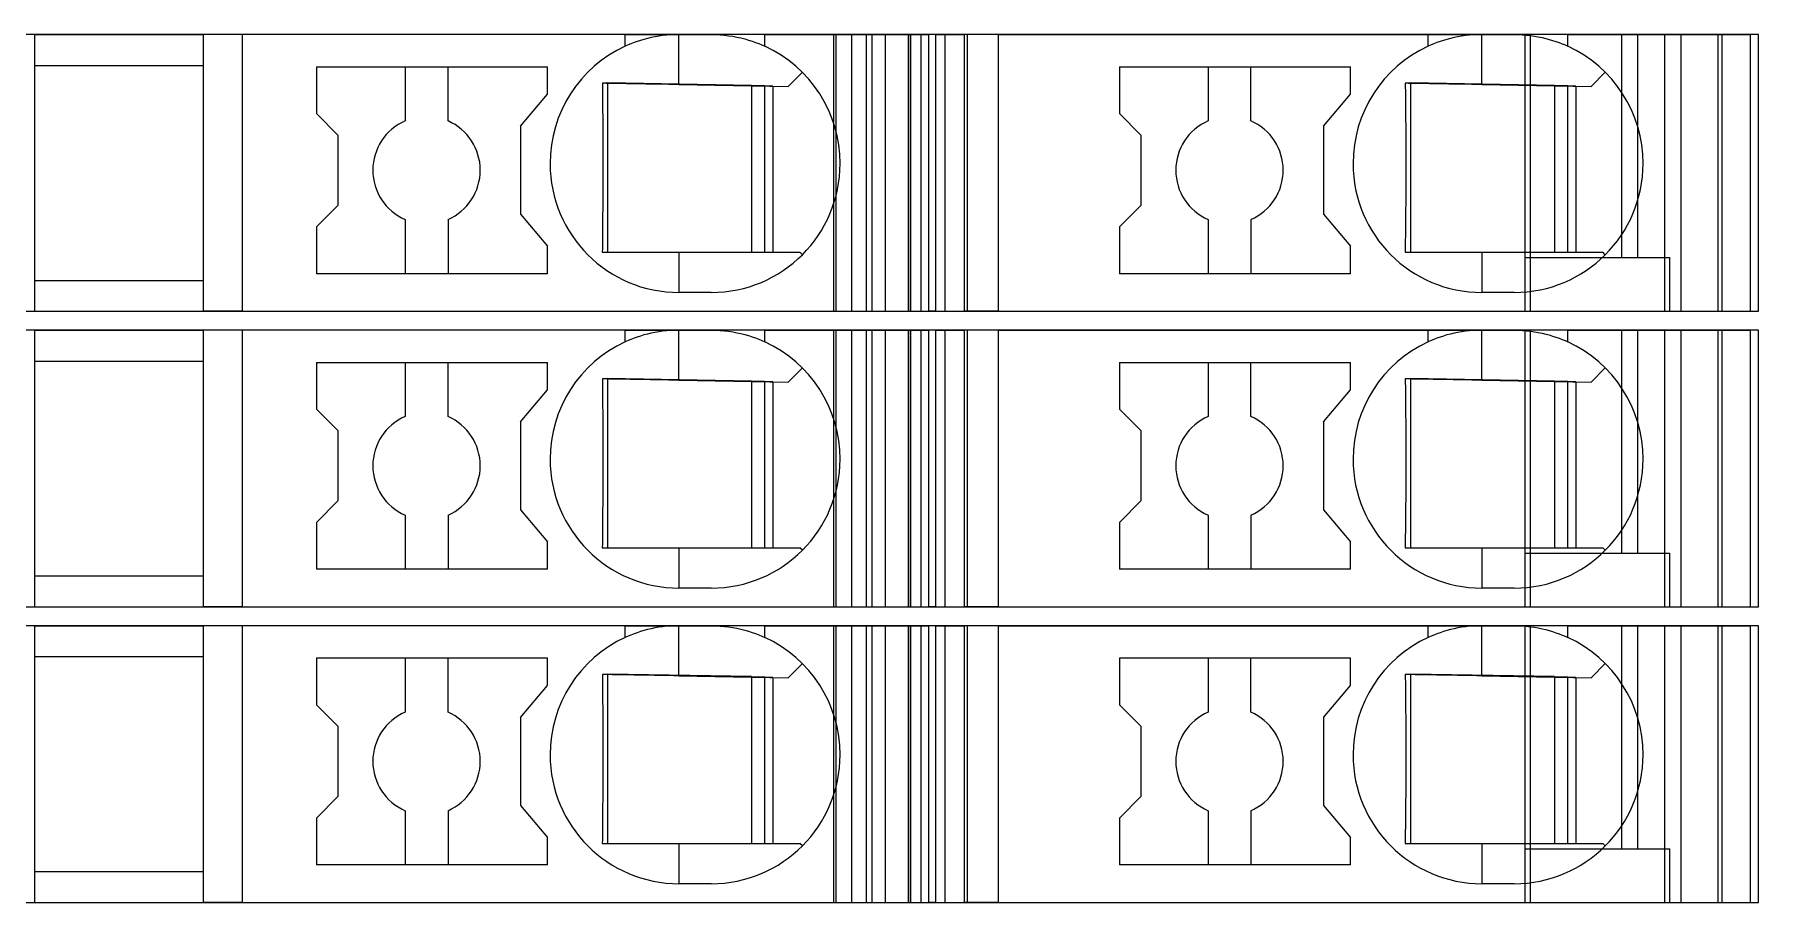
# Model space of a CAD drawing. Header units: millimetres. Extents: x 0 to 2100, y 0 to 1485.
# Drawn here: x 1258.05 to 1290.15, y 596.35 to 612.5 of the extents above; entities that cross this region are included whole.
import ezdxf
from ezdxf.enums import TextEntityAlignment as Align

# ---------------------------------------------------------------- set-up
doc = ezdxf.new("R2010")
doc.units = ezdxf.units.MM
for name, color, linetype, lineweight in [('EPLAN309', 5, 'Continuous', 5), ('EPLAN493', 5, 'Continuous', 5), ('MAIN-1', 7, 'Continuous', 5), ('MAIN-2', 7, 'Continuous', 5)]:
    doc.layers.add(name, color=color, linetype=linetype, lineweight=lineweight)
doc.styles.add('Tahoma', font='')
doc.styles.get('Tahoma').set_extended_font_data('Tahoma')

# ---------------------------------------------------------------- blocks, each defined once
blk = doc.blocks.new('EPLSYM_LibrarySPECIAL_Symbol12_Variant0_Placement8_34')
at = {"layer": 'EPLAN309', "lineweight": 13, "ltscale": 20}
blk.add_lwpolyline([(0, -5.15), (68.15, -5.15), (68.15, 0), (0, 0)], close=True, dxfattribs=at)
at = {"layer": 'EPLAN493', "color": 5, "style": 'Tahoma'}
blk.add_attdef('17_20450', text='', height=2.93475, dxfattribs=at).set_placement((0, -27.293475), align=Align.MIDDLE_RIGHT)
blk = doc.blocks.new('EPLSYM_LibrarySPECIAL_Symbol12_Variant0_Placement8_35')
at = {"layer": 'EPLAN309', "lineweight": 13, "ltscale": 20}
blk.add_lwpolyline([(0, -5.15), (68.15, -5.15), (68.15, 0), (0, 0)], close=True, dxfattribs=at)
at = {"layer": 'EPLAN493', "color": 5, "style": 'Tahoma'}
blk.add_attdef('17_20450', text='', height=2.93475, dxfattribs=at).set_placement((0, -27.293475), align=Align.MIDDLE_RIGHT)
blk = doc.blocks.new('EPLSYM_LibrarySPECIAL_Symbol12_Variant0_Placement8_36')
at = {"layer": 'EPLAN309', "lineweight": 13, "ltscale": 20}
blk.add_lwpolyline([(0, -5.15), (68.15, -5.15), (68.15, 0), (0, 0)], close=True, dxfattribs=at)
at = {"layer": 'EPLAN493', "color": 5, "style": 'Tahoma'}
blk.add_attdef('17_20450', text='', height=2.93475, dxfattribs=at).set_placement((0, -27.293475), align=Align.MIDDLE_RIGHT)

msp = doc.modelspace()

# ---------------------------------------------------------------- linework, layer by layer
at = {"layer": 'MAIN-1'}
for p, q in [((1258.05, 612.5), (1261.2, 612.5)), ((1258.05, 612.5), (1258.05, 607.35)), ((1261.919, 612.5), (1261.2, 612.5)), ((1261.2, 607.35), (1261.2, 612.5)), ((1269.05, 612.5), (1261.919, 612.5)), ((1261.919, 612.5), (1261.919, 607.35)), ((1269.05, 612.5), (1270.05, 612.5)), ((1269.05, 612.282), (1269.05, 612.5)), ((1269.673, 612.47), (1269.601, 612.458)), ((1269.746, 612.481), (1269.673, 612.47)), ((1269.821, 612.489), (1269.746, 612.481)), ((1269.897, 612.495), (1269.821, 612.489)), ((1269.973, 612.499), (1269.897, 612.495)), ((1270.05, 612.5), (1269.973, 612.499)), ((1270.05, 611.568), (1270.05, 612.5)), ((1270.05, 612.5), (1270.65, 612.5)), ((1270.65, 612.5), (1270.732, 612.499)), ((1271.65, 612.5), (1270.65, 612.5)), ((1270.732, 612.499), (1270.814, 612.494)), ((1270.814, 612.494), (1270.896, 612.487)), ((1270.896, 612.487), (1270.975, 612.478)), ((1270.975, 612.478), (1271.053, 612.466)), ((1271.65, 612.5), (1274.704, 612.5)), ((1271.65, 612.282), (1271.65, 612.5)), ((1274.832, 612.5), (1274.704, 612.5)), ((1274.704, 607.35), (1274.704, 612.5)), ((1274.832, 612.5), (1275.367, 612.5)), ((1274.832, 607.35), (1274.832, 612.5)), ((1276, 612.5), (1275.367, 612.5)), ((1275.367, 607.35), (1275.367, 612.5)), ((1276, 612.5), (1284, 612.5)), ((1276, 607.35), (1276, 612.5)), ((1284, 612.5), (1285, 612.5)), ((1284, 612.282), (1284, 612.5)), ((1284.622, 612.47), (1284.551, 612.458)), ((1284.696, 612.481), (1284.622, 612.47)), ((1284.771, 612.489), (1284.696, 612.481)), ((1284.847, 612.495), (1284.771, 612.489)), ((1284.923, 612.499), (1284.847, 612.495)), ((1285, 612.5), (1284.923, 612.499)), ((1285, 611.568), (1285, 612.5)), ((1285, 612.5), (1285.6, 612.5)), ((1285.6, 612.5), (1285.677, 612.499)), ((1286.6, 612.5), (1285.6, 612.5)), ((1285.677, 612.499), (1285.753, 612.495)), ((1285.753, 612.495), (1285.829, 612.489)), ((1285.829, 612.489), (1285.904, 612.481)), ((1285.904, 612.481), (1285.978, 612.47)), ((1285.978, 612.47), (1286.049, 612.458)), ((1286.6, 612.5), (1290, 612.5)), ((1286.6, 612.282), (1286.6, 612.5)), ((1290, 607.35), (1290, 612.5)), ((1269.102, 612.305), (1269.05, 612.282)), ((1269.156, 612.327), (1269.102, 612.305)), ((1269.213, 612.349), (1269.156, 612.327)), ((1269.272, 612.37), (1269.213, 612.349)), ((1269.333, 612.39), (1269.272, 612.37)), ((1269.397, 612.409), (1269.333, 612.39)), ((1269.463, 612.427), (1269.397, 612.409)), ((1269.531, 612.443), (1269.463, 612.427)), ((1269.601, 612.458), (1269.531, 612.443)), ((1271.053, 612.466), (1271.13, 612.452)), ((1271.13, 612.452), (1271.204, 612.435)), ((1271.204, 612.435), (1271.275, 612.417)), ((1271.275, 612.417), (1271.345, 612.397)), ((1271.345, 612.397), (1271.411, 612.376)), ((1271.411, 612.376), (1271.475, 612.354)), ((1271.475, 612.354), (1271.536, 612.331)), ((1271.536, 612.331), (1271.594, 612.306)), ((1271.594, 612.306), (1271.65, 612.282)), ((1284.052, 612.305), (1284, 612.282)), ((1284.106, 612.327), (1284.052, 612.305)), ((1284.163, 612.349), (1284.106, 612.327)), ((1284.222, 612.37), (1284.163, 612.349)), ((1284.283, 612.39), (1284.222, 612.37)), ((1284.347, 612.409), (1284.283, 612.39)), ((1284.413, 612.427), (1284.347, 612.409)), ((1284.481, 612.443), (1284.413, 612.427)), ((1284.551, 612.458), (1284.481, 612.443)), ((1286.049, 612.458), (1286.119, 612.443)), ((1286.119, 612.443), (1286.187, 612.427)), ((1286.187, 612.427), (1286.253, 612.409)), ((1286.253, 612.409), (1286.317, 612.39)), ((1286.317, 612.39), (1286.378, 612.37)), ((1286.378, 612.37), (1286.437, 612.349)), ((1286.437, 612.349), (1286.494, 612.327)), ((1286.494, 612.327), (1286.548, 612.305)), ((1286.548, 612.305), (1286.6, 612.282)), ((1258.05, 611.925), (1261.2, 611.925)), ((1263.3, 611.9), (1263.3, 611.029)), ((1263.3, 611.9), (1267.6, 611.9)), ((1264.95, 611.9), (1264.95, 610.892)), ((1265.75, 610.892), (1265.75, 611.9)), ((1267.6, 611.389), (1267.6, 611.9)), ((1278.25, 611.9), (1278.25, 611.029)), ((1278.25, 611.9), (1282.55, 611.9)), ((1279.9, 611.9), (1279.9, 610.892)), ((1280.7, 610.892), (1280.7, 611.9)), ((1282.55, 611.389), (1282.55, 611.9)), ((1268.624, 611.592), (1268.625, 611.522)), ((1268.685, 611.591), (1268.624, 611.592)), ((1268.625, 611.522), (1268.625, 611.45)), ((1268.746, 611.59), (1268.685, 611.591)), ((1268.721, 611.591), (1268.721, 608.45)), ((1268.809, 611.589), (1268.746, 611.59)), ((1268.873, 611.588), (1268.809, 611.589)), ((1268.937, 611.587), (1268.873, 611.588)), ((1269.003, 611.586), (1268.937, 611.587)), ((1269.071, 611.585), (1269.003, 611.586)), ((1269.14, 611.584), (1269.071, 611.585)), ((1269.21, 611.582), (1269.14, 611.584)), ((1269.283, 611.581), (1269.21, 611.582)), ((1269.358, 611.58), (1269.283, 611.581)), ((1269.435, 611.579), (1269.358, 611.58)), ((1269.514, 611.577), (1269.435, 611.579)), ((1269.597, 611.576), (1269.514, 611.577)), ((1269.682, 611.575), (1269.597, 611.576)), ((1269.771, 611.573), (1269.682, 611.575)), ((1269.862, 611.571), (1269.771, 611.573)), ((1269.955, 611.57), (1269.862, 611.571)), ((1270.05, 611.568), (1269.955, 611.57)), ((1270.05, 611.568), (1272.083, 611.533)), ((1271.4, 611.545), (1271.4, 608.45)), ((1271.65, 608.45), (1271.65, 611.54)), ((1271.8, 611.538), (1271.8, 608.45)), ((1272.083, 611.533), (1272.347, 611.797)), ((1283.574, 611.592), (1283.574, 611.522)), ((1283.635, 611.591), (1283.574, 611.592)), ((1283.574, 611.522), (1283.575, 611.45)), ((1283.696, 611.59), (1283.635, 611.591)), ((1283.671, 611.591), (1283.671, 608.45)), ((1283.759, 611.589), (1283.696, 611.59)), ((1283.822, 611.588), (1283.759, 611.589)), ((1283.887, 611.587), (1283.822, 611.588)), ((1283.953, 611.586), (1283.887, 611.587)), ((1284.021, 611.585), (1283.953, 611.586)), ((1284.09, 611.584), (1284.021, 611.585)), ((1284.16, 611.582), (1284.09, 611.584)), ((1284.233, 611.581), (1284.16, 611.582)), ((1284.307, 611.58), (1284.233, 611.581)), ((1284.385, 611.579), (1284.307, 611.58)), ((1284.464, 611.577), (1284.385, 611.579)), ((1284.547, 611.576), (1284.464, 611.577)), ((1284.632, 611.575), (1284.547, 611.576)), ((1284.72, 611.573), (1284.632, 611.575)), ((1284.812, 611.571), (1284.72, 611.573)), ((1284.905, 611.57), (1284.812, 611.571)), ((1285, 611.568), (1284.905, 611.57)), ((1285, 611.568), (1287.033, 611.533)), ((1286.35, 611.545), (1286.35, 608.45)), ((1286.6, 608.45), (1286.6, 611.54)), ((1286.75, 611.538), (1286.75, 608.45)), ((1287.033, 611.533), (1287.297, 611.797)), ((1267.1, 610.793), (1267.6, 611.389)), ((1268.625, 611.45), (1268.626, 611.377)), ((1268.626, 611.377), (1268.627, 611.303)), ((1268.627, 611.303), (1268.628, 611.227)), ((1268.628, 611.227), (1268.628, 611.149)), ((1282.05, 610.793), (1282.55, 611.389)), ((1283.575, 611.45), (1283.576, 611.377)), ((1283.576, 611.377), (1283.577, 611.303)), ((1283.577, 611.303), (1283.577, 611.227)), ((1283.577, 611.227), (1283.578, 611.149)), ((1263.7, 610.629), (1263.3, 611.029)), ((1268.628, 611.149), (1268.629, 611.07)), ((1268.629, 611.07), (1268.63, 610.988)), ((1268.63, 610.988), (1268.63, 610.904)), ((1268.63, 610.904), (1268.631, 610.817)), ((1278.65, 610.629), (1278.25, 611.029)), ((1283.578, 611.149), (1283.579, 611.07)), ((1283.579, 611.07), (1283.58, 610.988)), ((1283.58, 610.988), (1283.58, 610.904)), ((1283.58, 610.904), (1283.581, 610.817)), ((1263.7, 610.629), (1263.7, 609.321)), ((1267.1, 610.793), (1267.1, 609.157)), ((1268.631, 610.817), (1268.631, 610.726)), ((1268.631, 610.726), (1268.632, 610.632)), ((1268.632, 610.632), (1268.633, 610.534)), ((1278.65, 610.629), (1278.65, 609.321)), ((1282.05, 610.793), (1282.05, 609.157)), ((1283.581, 610.817), (1283.581, 610.726)), ((1283.581, 610.726), (1283.582, 610.632)), ((1283.582, 610.632), (1283.582, 610.534)), ((1268.633, 610.534), (1268.633, 610.431)), ((1268.633, 610.431), (1268.633, 610.324)), ((1268.633, 610.324), (1268.633, 610.213)), ((1283.582, 610.534), (1283.583, 610.431)), ((1283.583, 610.431), (1283.583, 610.324)), ((1283.583, 610.324), (1283.583, 610.213)), ((1268.633, 610.213), (1268.634, 610.1)), ((1268.634, 610.1), (1268.633, 609.979)), ((1268.633, 609.979), (1268.633, 609.861)), ((1283.583, 610.213), (1283.583, 610.1)), ((1283.583, 610.1), (1283.583, 609.979)), ((1283.583, 609.979), (1283.583, 609.861)), ((1268.633, 609.747), (1268.632, 609.638)), ((1268.632, 609.638), (1268.632, 609.534)), ((1268.633, 609.861), (1268.633, 609.747)), ((1283.583, 609.747), (1283.582, 609.638)), ((1283.582, 609.638), (1283.582, 609.534)), ((1283.583, 609.861), (1283.583, 609.747)), ((1263.7, 609.321), (1263.3, 608.921)), ((1268.631, 609.339), (1268.63, 609.248)), ((1268.632, 609.534), (1268.631, 609.434)), ((1268.631, 609.434), (1268.631, 609.339)), ((1278.65, 609.321), (1278.25, 608.921)), ((1283.581, 609.339), (1283.58, 609.248)), ((1283.582, 609.534), (1283.581, 609.434)), ((1283.581, 609.434), (1283.581, 609.339)), ((1264.95, 609.058), (1264.95, 608.05)), ((1265.75, 609.058), (1265.75, 608.05)), ((1267.1, 609.157), (1267.6, 608.561)), ((1268.628, 608.99), (1268.627, 608.908)), ((1268.629, 609.159), (1268.628, 609.073)), ((1268.628, 609.073), (1268.628, 608.99)), ((1268.63, 609.248), (1268.629, 609.159)), ((1279.9, 609.058), (1279.9, 608.05)), ((1280.7, 609.058), (1280.7, 608.05)), ((1282.05, 609.157), (1282.55, 608.561)), ((1283.578, 608.99), (1283.577, 608.908)), ((1283.579, 609.159), (1283.578, 609.073)), ((1283.578, 609.073), (1283.578, 608.99)), ((1283.58, 609.248), (1283.579, 609.159)), ((1263.3, 608.921), (1263.3, 608.05)), ((1268.625, 608.75), (1268.624, 608.674)), ((1268.624, 608.674), (1268.624, 608.598)), ((1268.626, 608.829), (1268.625, 608.75)), ((1268.627, 608.908), (1268.626, 608.829)), ((1278.25, 608.921), (1278.25, 608.05)), ((1283.575, 608.75), (1283.574, 608.674)), ((1283.574, 608.674), (1283.574, 608.598)), ((1283.576, 608.829), (1283.575, 608.75)), ((1283.577, 608.908), (1283.576, 608.829)), ((1267.6, 608.05), (1267.6, 608.561)), ((1268.623, 608.524), (1268.622, 608.45)), ((1268.622, 608.45), (1268.683, 608.45)), ((1268.624, 608.598), (1268.623, 608.524)), ((1268.683, 608.45), (1268.746, 608.45)), ((1268.746, 608.45), (1268.809, 608.45)), ((1268.809, 608.45), (1268.873, 608.45)), ((1268.873, 608.45), (1268.939, 608.45)), ((1268.939, 608.45), (1269.005, 608.45)), ((1269.005, 608.45), (1269.074, 608.45)), ((1269.074, 608.45), (1269.144, 608.45)), ((1269.144, 608.45), (1269.215, 608.45)), ((1269.215, 608.45), (1269.289, 608.45)), ((1269.289, 608.45), (1269.364, 608.45)), ((1269.364, 608.45), (1269.442, 608.45)), ((1269.442, 608.45), (1269.522, 608.45)), ((1269.522, 608.45), (1269.605, 608.45)), ((1269.605, 608.45), (1269.69, 608.45)), ((1269.69, 608.45), (1269.778, 608.45)), ((1269.778, 608.45), (1269.867, 608.45)), ((1269.867, 608.45), (1269.958, 608.45)), ((1269.958, 608.45), (1270.05, 608.45)), ((1270.05, 608.45), (1272.3, 608.45)), ((1270.05, 608.45), (1270.05, 607.7)), ((1272.347, 608.403), (1272.3, 608.45)), ((1282.55, 608.05), (1282.55, 608.561)), ((1283.573, 608.524), (1283.572, 608.45)), ((1283.572, 608.45), (1283.633, 608.45)), ((1283.574, 608.598), (1283.573, 608.524)), ((1283.633, 608.45), (1283.695, 608.45)), ((1283.695, 608.45), (1283.759, 608.45)), ((1283.759, 608.45), (1283.823, 608.45)), ((1283.823, 608.45), (1283.889, 608.45)), ((1283.889, 608.45), (1283.955, 608.45)), ((1283.955, 608.45), (1284.024, 608.45)), ((1284.024, 608.45), (1284.093, 608.45)), ((1284.093, 608.45), (1284.165, 608.45)), ((1284.165, 608.45), (1284.239, 608.45)), ((1284.239, 608.45), (1284.314, 608.45)), ((1284.314, 608.45), (1284.392, 608.45)), ((1284.392, 608.45), (1284.472, 608.45)), ((1284.472, 608.45), (1284.555, 608.45)), ((1284.555, 608.45), (1284.64, 608.45)), ((1284.64, 608.45), (1284.727, 608.45)), ((1284.727, 608.45), (1284.817, 608.45)), ((1284.817, 608.45), (1284.908, 608.45)), ((1284.908, 608.45), (1285, 608.45)), ((1285, 608.45), (1285, 607.7)), ((1285, 608.45), (1287.25, 608.45)), ((1287.297, 608.403), (1287.25, 608.45)), ((1267.6, 608.05), (1263.3, 608.05)), ((1282.55, 608.05), (1278.25, 608.05)), ((1258.05, 607.925), (1261.2, 607.925)), ((1270.65, 607.7), (1270.05, 607.7)), ((1285.6, 607.7), (1285, 607.7)), ((1258.05, 607.35), (1261.2, 607.35)), ((1261.919, 607.35), (1261.2, 607.35)), ((1261.919, 607.35), (1274.704, 607.35)), ((1273.544, 607.35), (1273.544, 607.35)), ((1273.65, 607.35), (1273.65, 607.35)), ((1274.832, 607.35), (1274.704, 607.35)), ((1274.832, 607.35), (1275.367, 607.35)), ((1276, 607.35), (1275.367, 607.35)), ((1276, 607.35), (1290, 607.35)), ((1288.5, 607.35), (1288.5, 607.35)), ((1258.05, 607), (1261.2, 607)), ((1258.05, 607), (1258.05, 601.85)), ((1261.919, 607), (1261.2, 607)), ((1261.2, 601.85), (1261.2, 607)), ((1269.05, 607), (1261.919, 607)), ((1261.919, 607), (1261.919, 601.85)), ((1269.05, 607), (1270.05, 607)), ((1269.05, 606.782), (1269.05, 607)), ((1269.102, 606.805), (1269.05, 606.782)), ((1269.156, 606.827), (1269.102, 606.805)), ((1269.213, 606.849), (1269.156, 606.827)), ((1269.272, 606.87), (1269.213, 606.849)), ((1269.333, 606.89), (1269.272, 606.87)), ((1269.397, 606.909), (1269.333, 606.89)), ((1269.463, 606.927), (1269.397, 606.909)), ((1269.531, 606.943), (1269.463, 606.927)), ((1269.601, 606.958), (1269.531, 606.943)), ((1269.673, 606.97), (1269.601, 606.958)), ((1269.746, 606.981), (1269.673, 606.97)), ((1269.821, 606.989), (1269.746, 606.981)), ((1269.897, 606.995), (1269.821, 606.989)), ((1269.973, 606.999), (1269.897, 606.995)), ((1270.05, 607), (1269.973, 606.999)), ((1270.05, 606.068), (1270.05, 607)), ((1270.05, 607), (1270.65, 607)), ((1270.65, 607), (1270.732, 606.999)), ((1271.65, 607), (1270.65, 607)), ((1270.732, 606.999), (1270.814, 606.994)), ((1270.814, 606.994), (1270.896, 606.987)), ((1270.896, 606.987), (1270.975, 606.978)), ((1270.975, 606.978), (1271.053, 606.966)), ((1271.053, 606.966), (1271.13, 606.952)), ((1271.13, 606.952), (1271.204, 606.935)), ((1271.204, 606.935), (1271.275, 606.917)), ((1271.275, 606.917), (1271.345, 606.897)), ((1271.345, 606.897), (1271.411, 606.876)), ((1271.411, 606.876), (1271.475, 606.854)), ((1271.475, 606.854), (1271.536, 606.831)), ((1271.536, 606.831), (1271.594, 606.806)), ((1271.594, 606.806), (1271.65, 606.782)), ((1271.65, 607), (1274.704, 607)), ((1271.65, 606.782), (1271.65, 607)), ((1274.832, 607), (1274.704, 607)), ((1274.704, 601.85), (1274.704, 607)), ((1274.832, 607), (1275.367, 607)), ((1274.832, 601.85), (1274.832, 607)), ((1276, 607), (1275.367, 607)), ((1275.367, 601.85), (1275.367, 607)), ((1276, 607), (1284, 607)), ((1276, 601.85), (1276, 607)), ((1284, 607), (1285, 607)), ((1284, 606.782), (1284, 607)), ((1284.052, 606.805), (1284, 606.782)), ((1284.106, 606.827), (1284.052, 606.805)), ((1284.163, 606.849), (1284.106, 606.827)), ((1284.222, 606.87), (1284.163, 606.849)), ((1284.283, 606.89), (1284.222, 606.87)), ((1284.347, 606.909), (1284.283, 606.89)), ((1284.413, 606.927), (1284.347, 606.909)), ((1284.481, 606.943), (1284.413, 606.927)), ((1284.551, 606.958), (1284.481, 606.943)), ((1284.622, 606.97), (1284.551, 606.958)), ((1284.696, 606.981), (1284.622, 606.97)), ((1284.771, 606.989), (1284.696, 606.981)), ((1284.847, 606.995), (1284.771, 606.989)), ((1284.923, 606.999), (1284.847, 606.995)), ((1285, 607), (1284.923, 606.999)), ((1285, 606.068), (1285, 607)), ((1285, 607), (1285.6, 607)), ((1285.6, 607), (1285.677, 606.999)), ((1286.6, 607), (1285.6, 607)), ((1285.677, 606.999), (1285.753, 606.995)), ((1285.753, 606.995), (1285.829, 606.989)), ((1285.829, 606.989), (1285.904, 606.981)), ((1285.904, 606.981), (1285.978, 606.97)), ((1285.978, 606.97), (1286.049, 606.958)), ((1286.049, 606.958), (1286.119, 606.943)), ((1286.119, 606.943), (1286.187, 606.927)), ((1286.187, 606.927), (1286.253, 606.909)), ((1286.253, 606.909), (1286.317, 606.89)), ((1286.317, 606.89), (1286.378, 606.87)), ((1286.378, 606.87), (1286.437, 606.849)), ((1286.437, 606.849), (1286.494, 606.827)), ((1286.494, 606.827), (1286.548, 606.805)), ((1286.548, 606.805), (1286.6, 606.782)), ((1286.6, 607), (1290, 607)), ((1286.6, 606.782), (1286.6, 607)), ((1290, 601.85), (1290, 607)), ((1258.05, 606.425), (1261.2, 606.425)), ((1263.3, 606.4), (1263.3, 605.529)), ((1263.3, 606.4), (1267.6, 606.4)), ((1264.95, 606.4), (1264.95, 605.392)), ((1265.75, 605.392), (1265.75, 606.4)), ((1267.6, 605.889), (1267.6, 606.4)), ((1278.25, 606.4), (1278.25, 605.529)), ((1278.25, 606.4), (1282.55, 606.4)), ((1279.9, 606.4), (1279.9, 605.392)), ((1280.7, 605.392), (1280.7, 606.4)), ((1282.55, 605.889), (1282.55, 606.4)), ((1268.624, 606.092), (1268.625, 606.022)), ((1268.685, 606.091), (1268.624, 606.092)), ((1268.746, 606.09), (1268.685, 606.091)), ((1268.721, 606.091), (1268.721, 602.95)), ((1268.809, 606.089), (1268.746, 606.09)), ((1268.873, 606.088), (1268.809, 606.089)), ((1268.937, 606.087), (1268.873, 606.088)), ((1269.003, 606.086), (1268.937, 606.087)), ((1269.071, 606.085), (1269.003, 606.086)), ((1269.14, 606.084), (1269.071, 606.085)), ((1269.21, 606.082), (1269.14, 606.084)), ((1269.283, 606.081), (1269.21, 606.082)), ((1269.358, 606.08), (1269.283, 606.081)), ((1269.435, 606.079), (1269.358, 606.08)), ((1269.514, 606.077), (1269.435, 606.079)), ((1269.597, 606.076), (1269.514, 606.077)), ((1269.682, 606.075), (1269.597, 606.076)), ((1269.771, 606.073), (1269.682, 606.075)), ((1269.862, 606.071), (1269.771, 606.073)), ((1269.955, 606.07), (1269.862, 606.071)), ((1270.05, 606.068), (1269.955, 606.07)), ((1270.05, 606.068), (1272.083, 606.033)), ((1272.083, 606.033), (1272.347, 606.297)), ((1283.574, 606.092), (1283.574, 606.022)), ((1283.635, 606.091), (1283.574, 606.092)), ((1283.696, 606.09), (1283.635, 606.091)), ((1283.671, 606.091), (1283.671, 602.95)), ((1283.759, 606.089), (1283.696, 606.09)), ((1283.822, 606.088), (1283.759, 606.089)), ((1283.887, 606.087), (1283.822, 606.088)), ((1283.953, 606.086), (1283.887, 606.087)), ((1284.021, 606.085), (1283.953, 606.086)), ((1284.09, 606.084), (1284.021, 606.085)), ((1284.16, 606.082), (1284.09, 606.084)), ((1284.233, 606.081), (1284.16, 606.082)), ((1284.307, 606.08), (1284.233, 606.081)), ((1284.385, 606.079), (1284.307, 606.08)), ((1284.464, 606.077), (1284.385, 606.079)), ((1284.547, 606.076), (1284.464, 606.077)), ((1284.632, 606.075), (1284.547, 606.076)), ((1284.72, 606.073), (1284.632, 606.075)), ((1284.812, 606.071), (1284.72, 606.073)), ((1284.905, 606.07), (1284.812, 606.071)), ((1285, 606.068), (1284.905, 606.07)), ((1285, 606.068), (1287.033, 606.033)), ((1287.033, 606.033), (1287.297, 606.297)), ((1267.1, 605.293), (1267.6, 605.889)), ((1268.625, 606.022), (1268.625, 605.95)), ((1268.625, 605.95), (1268.626, 605.877)), ((1268.626, 605.877), (1268.627, 605.803)), ((1268.627, 605.803), (1268.628, 605.727)), ((1271.4, 606.045), (1271.4, 602.95)), ((1271.65, 602.95), (1271.65, 606.04)), ((1271.8, 606.038), (1271.8, 602.95)), ((1282.05, 605.293), (1282.55, 605.889)), ((1283.574, 606.022), (1283.575, 605.95)), ((1283.575, 605.95), (1283.576, 605.877)), ((1283.576, 605.877), (1283.577, 605.803)), ((1283.577, 605.803), (1283.577, 605.727)), ((1286.35, 606.045), (1286.35, 602.95)), ((1286.6, 602.95), (1286.6, 606.04)), ((1286.75, 606.038), (1286.75, 602.95)), ((1263.7, 605.129), (1263.3, 605.529)), ((1268.628, 605.727), (1268.628, 605.649)), ((1268.628, 605.649), (1268.629, 605.57)), ((1268.629, 605.57), (1268.63, 605.488)), ((1268.63, 605.488), (1268.63, 605.404)), ((1278.65, 605.129), (1278.25, 605.529)), ((1283.577, 605.727), (1283.578, 605.649)), ((1283.578, 605.649), (1283.579, 605.57)), ((1283.579, 605.57), (1283.58, 605.488)), ((1283.58, 605.488), (1283.58, 605.404)), ((1263.7, 605.129), (1263.7, 603.821)), ((1267.1, 605.293), (1267.1, 603.657)), ((1268.63, 605.404), (1268.631, 605.317)), ((1268.631, 605.317), (1268.631, 605.226)), ((1268.631, 605.226), (1268.632, 605.132)), ((1268.632, 605.132), (1268.633, 605.034)), ((1278.65, 605.129), (1278.65, 603.821)), ((1282.05, 605.293), (1282.05, 603.657)), ((1283.58, 605.404), (1283.581, 605.317)), ((1283.581, 605.317), (1283.581, 605.226)), ((1283.581, 605.226), (1283.582, 605.132)), ((1283.582, 605.132), (1283.582, 605.034)), ((1268.633, 605.034), (1268.633, 604.931)), ((1268.633, 604.931), (1268.633, 604.824)), ((1268.633, 604.824), (1268.633, 604.713)), ((1283.582, 605.034), (1283.583, 604.931)), ((1283.583, 604.931), (1283.583, 604.824)), ((1283.583, 604.824), (1283.583, 604.713)), ((1268.633, 604.713), (1268.634, 604.6)), ((1268.634, 604.6), (1268.633, 604.479)), ((1268.633, 604.479), (1268.633, 604.361)), ((1283.583, 604.713), (1283.583, 604.6)), ((1283.583, 604.6), (1283.583, 604.479)), ((1283.583, 604.479), (1283.583, 604.361)), ((1268.633, 604.247), (1268.632, 604.138)), ((1268.632, 604.138), (1268.632, 604.034)), ((1268.633, 604.361), (1268.633, 604.247)), ((1283.583, 604.247), (1283.582, 604.138)), ((1283.582, 604.138), (1283.582, 604.034)), ((1283.583, 604.361), (1283.583, 604.247)), ((1263.7, 603.821), (1263.3, 603.421)), ((1268.631, 603.839), (1268.63, 603.748)), ((1268.632, 604.034), (1268.631, 603.934)), ((1268.631, 603.934), (1268.631, 603.839)), ((1278.65, 603.821), (1278.25, 603.421)), ((1283.581, 603.839), (1283.58, 603.748)), ((1283.582, 604.034), (1283.581, 603.934)), ((1283.581, 603.934), (1283.581, 603.839)), ((1264.95, 603.558), (1264.95, 602.55)), ((1265.75, 603.558), (1265.75, 602.55)), ((1267.1, 603.657), (1267.6, 603.061)), ((1268.628, 603.49), (1268.627, 603.408)), ((1268.629, 603.659), (1268.628, 603.573)), ((1268.628, 603.573), (1268.628, 603.49)), ((1268.63, 603.748), (1268.629, 603.659)), ((1279.9, 603.558), (1279.9, 602.55)), ((1280.7, 603.558), (1280.7, 602.55)), ((1282.05, 603.657), (1282.55, 603.061)), ((1283.578, 603.49), (1283.577, 603.408)), ((1283.579, 603.659), (1283.578, 603.573)), ((1283.578, 603.573), (1283.578, 603.49)), ((1283.58, 603.748), (1283.579, 603.659)), ((1263.3, 603.421), (1263.3, 602.55)), ((1268.625, 603.25), (1268.624, 603.174)), ((1268.624, 603.174), (1268.624, 603.098)), ((1268.626, 603.329), (1268.625, 603.25)), ((1268.627, 603.408), (1268.626, 603.329)), ((1278.25, 603.421), (1278.25, 602.55)), ((1283.575, 603.25), (1283.574, 603.174)), ((1283.574, 603.174), (1283.574, 603.098)), ((1283.576, 603.329), (1283.575, 603.25)), ((1283.577, 603.408), (1283.576, 603.329)), ((1267.6, 602.55), (1267.6, 603.061)), ((1268.623, 603.024), (1268.622, 602.95)), ((1268.622, 602.95), (1268.683, 602.95)), ((1268.624, 603.098), (1268.623, 603.024)), ((1268.683, 602.95), (1268.746, 602.95)), ((1268.746, 602.95), (1268.809, 602.95)), ((1268.809, 602.95), (1268.873, 602.95)), ((1268.873, 602.95), (1268.939, 602.95)), ((1268.939, 602.95), (1269.005, 602.95)), ((1269.005, 602.95), (1269.074, 602.95)), ((1269.074, 602.95), (1269.144, 602.95)), ((1269.144, 602.95), (1269.215, 602.95)), ((1269.215, 602.95), (1269.289, 602.95)), ((1269.289, 602.95), (1269.364, 602.95)), ((1269.364, 602.95), (1269.442, 602.95)), ((1269.442, 602.95), (1269.522, 602.95)), ((1269.522, 602.95), (1269.605, 602.95)), ((1269.605, 602.95), (1269.69, 602.95)), ((1269.69, 602.95), (1269.778, 602.95)), ((1269.778, 602.95), (1269.867, 602.95)), ((1269.867, 602.95), (1269.958, 602.95)), ((1269.958, 602.95), (1270.05, 602.95)), ((1270.05, 602.95), (1272.3, 602.95)), ((1270.05, 602.95), (1270.05, 602.2)), ((1272.347, 602.903), (1272.3, 602.95)), ((1282.55, 602.55), (1282.55, 603.061)), ((1283.573, 603.024), (1283.572, 602.95)), ((1283.572, 602.95), (1283.633, 602.95)), ((1283.574, 603.098), (1283.573, 603.024)), ((1283.633, 602.95), (1283.695, 602.95)), ((1283.695, 602.95), (1283.759, 602.95)), ((1283.759, 602.95), (1283.823, 602.95)), ((1283.823, 602.95), (1283.889, 602.95)), ((1283.889, 602.95), (1283.955, 602.95)), ((1283.955, 602.95), (1284.024, 602.95)), ((1284.024, 602.95), (1284.093, 602.95)), ((1284.093, 602.95), (1284.165, 602.95)), ((1284.165, 602.95), (1284.239, 602.95)), ((1284.239, 602.95), (1284.314, 602.95)), ((1284.314, 602.95), (1284.392, 602.95)), ((1284.392, 602.95), (1284.472, 602.95)), ((1284.472, 602.95), (1284.555, 602.95)), ((1284.555, 602.95), (1284.64, 602.95)), ((1284.64, 602.95), (1284.727, 602.95)), ((1284.727, 602.95), (1284.817, 602.95)), ((1284.817, 602.95), (1284.908, 602.95)), ((1284.908, 602.95), (1285, 602.95)), ((1285, 602.95), (1285, 602.2)), ((1285, 602.95), (1287.25, 602.95)), ((1287.297, 602.903), (1287.25, 602.95)), ((1267.6, 602.55), (1263.3, 602.55)), ((1282.55, 602.55), (1278.25, 602.55)), ((1258.05, 602.425), (1261.2, 602.425)), ((1270.65, 602.2), (1270.05, 602.2)), ((1285.6, 602.2), (1285, 602.2)), ((1258.05, 601.85), (1261.2, 601.85)), ((1261.919, 601.85), (1261.2, 601.85)), ((1261.919, 601.85), (1274.704, 601.85)), ((1273.544, 601.85), (1273.544, 601.85)), ((1273.65, 601.85), (1273.65, 601.85)), ((1274.832, 601.85), (1274.704, 601.85)), ((1274.832, 601.85), (1275.367, 601.85)), ((1276, 601.85), (1275.367, 601.85)), ((1276, 601.85), (1290, 601.85)), ((1288.5, 601.85), (1288.5, 601.85)), ((1258.05, 601.5), (1261.2, 601.5)), ((1258.05, 601.5), (1258.05, 596.35)), ((1261.919, 601.5), (1261.2, 601.5)), ((1261.2, 596.35), (1261.2, 601.5)), ((1269.05, 601.5), (1261.919, 601.5)), ((1261.919, 601.5), (1261.919, 596.35)), ((1269.05, 601.5), (1270.05, 601.5)), ((1269.05, 601.282), (1269.05, 601.5)), ((1269.102, 601.305), (1269.05, 601.282)), ((1269.156, 601.327), (1269.102, 601.305)), ((1269.213, 601.349), (1269.156, 601.327)), ((1269.272, 601.37), (1269.213, 601.349)), ((1269.333, 601.39), (1269.272, 601.37)), ((1269.397, 601.409), (1269.333, 601.39)), ((1269.463, 601.427), (1269.397, 601.409)), ((1269.531, 601.443), (1269.463, 601.427)), ((1269.601, 601.458), (1269.531, 601.443)), ((1269.673, 601.47), (1269.601, 601.458)), ((1269.746, 601.481), (1269.673, 601.47)), ((1269.821, 601.489), (1269.746, 601.481)), ((1269.897, 601.495), (1269.821, 601.489)), ((1269.973, 601.499), (1269.897, 601.495)), ((1270.05, 601.5), (1269.973, 601.499)), ((1270.05, 600.568), (1270.05, 601.5)), ((1270.05, 601.5), (1270.65, 601.5)), ((1270.65, 601.5), (1270.732, 601.499)), ((1271.65, 601.5), (1270.65, 601.5)), ((1270.732, 601.499), (1270.814, 601.494)), ((1270.814, 601.494), (1270.896, 601.487)), ((1270.896, 601.487), (1270.975, 601.478)), ((1270.975, 601.478), (1271.053, 601.466)), ((1271.053, 601.466), (1271.13, 601.452)), ((1271.13, 601.452), (1271.204, 601.435)), ((1271.204, 601.435), (1271.275, 601.417)), ((1271.275, 601.417), (1271.345, 601.397)), ((1271.345, 601.397), (1271.411, 601.376)), ((1271.411, 601.376), (1271.475, 601.354)), ((1271.475, 601.354), (1271.536, 601.331)), ((1271.536, 601.331), (1271.594, 601.306)), ((1271.594, 601.306), (1271.65, 601.282)), ((1271.65, 601.5), (1274.704, 601.5)), ((1271.65, 601.282), (1271.65, 601.5)), ((1274.832, 601.5), (1274.704, 601.5)), ((1274.704, 596.35), (1274.704, 601.5)), ((1274.832, 601.5), (1275.367, 601.5)), ((1274.832, 596.35), (1274.832, 601.5)), ((1276, 601.5), (1275.367, 601.5)), ((1275.367, 596.35), (1275.367, 601.5)), ((1276, 601.5), (1284, 601.5)), ((1276, 596.35), (1276, 601.5)), ((1284, 601.5), (1285, 601.5)), ((1284, 601.282), (1284, 601.5)), ((1284.052, 601.305), (1284, 601.282)), ((1284.106, 601.327), (1284.052, 601.305)), ((1284.163, 601.349), (1284.106, 601.327)), ((1284.222, 601.37), (1284.163, 601.349)), ((1284.283, 601.39), (1284.222, 601.37)), ((1284.347, 601.409), (1284.283, 601.39)), ((1284.413, 601.427), (1284.347, 601.409)), ((1284.481, 601.443), (1284.413, 601.427)), ((1284.551, 601.458), (1284.481, 601.443)), ((1284.622, 601.47), (1284.551, 601.458)), ((1284.696, 601.481), (1284.622, 601.47)), ((1284.771, 601.489), (1284.696, 601.481)), ((1284.847, 601.495), (1284.771, 601.489)), ((1284.923, 601.499), (1284.847, 601.495)), ((1285, 601.5), (1284.923, 601.499)), ((1285, 600.568), (1285, 601.5)), ((1285, 601.5), (1285.6, 601.5)), ((1285.6, 601.5), (1285.677, 601.499)), ((1286.6, 601.5), (1285.6, 601.5)), ((1285.677, 601.499), (1285.753, 601.495)), ((1285.753, 601.495), (1285.829, 601.489)), ((1285.829, 601.489), (1285.904, 601.481)), ((1285.904, 601.481), (1285.978, 601.47)), ((1285.978, 601.47), (1286.049, 601.458)), ((1286.049, 601.458), (1286.119, 601.443)), ((1286.119, 601.443), (1286.187, 601.427)), ((1286.187, 601.427), (1286.253, 601.409)), ((1286.253, 601.409), (1286.317, 601.39)), ((1286.317, 601.39), (1286.378, 601.37)), ((1286.378, 601.37), (1286.437, 601.349)), ((1286.437, 601.349), (1286.494, 601.327)), ((1286.494, 601.327), (1286.548, 601.305)), ((1286.548, 601.305), (1286.6, 601.282)), ((1286.6, 601.5), (1290, 601.5)), ((1286.6, 601.282), (1286.6, 601.5)), ((1290, 596.35), (1290, 601.5)), ((1258.05, 600.925), (1261.2, 600.925)), ((1263.3, 600.9), (1263.3, 600.029)), ((1263.3, 600.9), (1267.6, 600.9)), ((1264.95, 600.9), (1264.95, 599.892)), ((1265.75, 599.892), (1265.75, 600.9)), ((1267.6, 600.389), (1267.6, 600.9)), ((1268.624, 600.592), (1268.625, 600.522)), ((1268.685, 600.591), (1268.624, 600.592)), ((1268.746, 600.59), (1268.685, 600.591)), ((1272.083, 600.533), (1272.347, 600.797)), ((1278.25, 600.9), (1278.25, 600.029)), ((1278.25, 600.9), (1282.55, 600.9)), ((1279.9, 600.9), (1279.9, 599.892)), ((1280.7, 599.892), (1280.7, 600.9)), ((1282.55, 600.389), (1282.55, 600.9)), ((1283.574, 600.592), (1283.574, 600.522)), ((1283.635, 600.591), (1283.574, 600.592)), ((1283.696, 600.59), (1283.635, 600.591)), ((1287.033, 600.533), (1287.297, 600.797)), ((1267.1, 599.793), (1267.6, 600.389)), ((1268.625, 600.522), (1268.625, 600.45)), ((1268.625, 600.45), (1268.626, 600.377)), ((1268.626, 600.377), (1268.627, 600.303)), ((1268.627, 600.303), (1268.628, 600.227)), ((1268.721, 600.591), (1268.721, 597.45)), ((1268.809, 600.589), (1268.746, 600.59)), ((1268.873, 600.588), (1268.809, 600.589)), ((1268.937, 600.587), (1268.873, 600.588)), ((1269.003, 600.586), (1268.937, 600.587)), ((1269.071, 600.585), (1269.003, 600.586)), ((1269.14, 600.584), (1269.071, 600.585)), ((1269.21, 600.582), (1269.14, 600.584)), ((1269.283, 600.581), (1269.21, 600.582)), ((1269.358, 600.58), (1269.283, 600.581)), ((1269.435, 600.579), (1269.358, 600.58)), ((1269.514, 600.577), (1269.435, 600.579)), ((1269.597, 600.576), (1269.514, 600.577)), ((1269.682, 600.575), (1269.597, 600.576)), ((1269.771, 600.573), (1269.682, 600.575)), ((1269.862, 600.571), (1269.771, 600.573)), ((1269.955, 600.57), (1269.862, 600.571)), ((1270.05, 600.568), (1269.955, 600.57)), ((1270.05, 600.568), (1272.083, 600.533)), ((1271.4, 600.545), (1271.4, 597.45)), ((1271.65, 597.45), (1271.65, 600.54)), ((1271.8, 600.538), (1271.8, 597.45)), ((1282.05, 599.793), (1282.55, 600.389)), ((1283.574, 600.522), (1283.575, 600.45)), ((1283.575, 600.45), (1283.576, 600.377)), ((1283.576, 600.377), (1283.577, 600.303)), ((1283.577, 600.303), (1283.577, 600.227)), ((1283.671, 600.591), (1283.671, 597.45)), ((1283.759, 600.589), (1283.696, 600.59)), ((1283.822, 600.588), (1283.759, 600.589)), ((1283.887, 600.587), (1283.822, 600.588)), ((1283.953, 600.586), (1283.887, 600.587)), ((1284.021, 600.585), (1283.953, 600.586)), ((1284.09, 600.584), (1284.021, 600.585)), ((1284.16, 600.582), (1284.09, 600.584)), ((1284.233, 600.581), (1284.16, 600.582)), ((1284.307, 600.58), (1284.233, 600.581)), ((1284.385, 600.579), (1284.307, 600.58)), ((1284.464, 600.577), (1284.385, 600.579)), ((1284.547, 600.576), (1284.464, 600.577)), ((1284.632, 600.575), (1284.547, 600.576)), ((1284.72, 600.573), (1284.632, 600.575)), ((1284.812, 600.571), (1284.72, 600.573)), ((1284.905, 600.57), (1284.812, 600.571)), ((1285, 600.568), (1284.905, 600.57)), ((1285, 600.568), (1287.033, 600.533)), ((1286.35, 600.545), (1286.35, 597.45)), ((1286.6, 597.45), (1286.6, 600.54)), ((1286.75, 600.538), (1286.75, 597.45)), ((1263.7, 599.629), (1263.3, 600.029)), ((1268.628, 600.227), (1268.628, 600.149)), ((1268.628, 600.149), (1268.629, 600.07)), ((1268.629, 600.07), (1268.63, 599.988)), ((1268.63, 599.988), (1268.63, 599.904)), ((1278.65, 599.629), (1278.25, 600.029)), ((1283.577, 600.227), (1283.578, 600.149)), ((1283.578, 600.149), (1283.579, 600.07)), ((1283.579, 600.07), (1283.58, 599.988)), ((1283.58, 599.988), (1283.58, 599.904)), ((1263.7, 599.629), (1263.7, 598.321)), ((1267.1, 599.793), (1267.1, 598.157)), ((1268.63, 599.904), (1268.631, 599.817)), ((1268.631, 599.817), (1268.631, 599.726)), ((1268.631, 599.726), (1268.632, 599.632)), ((1268.632, 599.632), (1268.633, 599.534)), ((1278.65, 599.629), (1278.65, 598.321)), ((1282.05, 599.793), (1282.05, 598.157)), ((1283.58, 599.904), (1283.581, 599.817)), ((1283.581, 599.817), (1283.581, 599.726)), ((1283.581, 599.726), (1283.582, 599.632)), ((1283.582, 599.632), (1283.582, 599.534)), ((1268.633, 599.534), (1268.633, 599.431)), ((1268.633, 599.431), (1268.633, 599.324)), ((1268.633, 599.324), (1268.633, 599.213)), ((1283.582, 599.534), (1283.583, 599.431)), ((1283.583, 599.431), (1283.583, 599.324)), ((1283.583, 599.324), (1283.583, 599.213)), ((1268.633, 599.213), (1268.634, 599.1)), ((1268.634, 599.1), (1268.633, 598.979)), ((1283.583, 599.213), (1283.583, 599.1)), ((1283.583, 599.1), (1283.583, 598.979)), ((1268.633, 598.747), (1268.632, 598.638)), ((1268.633, 598.979), (1268.633, 598.861)), ((1268.633, 598.861), (1268.633, 598.747)), ((1283.583, 598.747), (1283.582, 598.638)), ((1283.583, 598.979), (1283.583, 598.861)), ((1283.583, 598.861), (1283.583, 598.747)), ((1268.632, 598.534), (1268.631, 598.434)), ((1268.631, 598.434), (1268.631, 598.339)), ((1268.632, 598.638), (1268.632, 598.534)), ((1283.582, 598.534), (1283.581, 598.434)), ((1283.581, 598.434), (1283.581, 598.339)), ((1283.582, 598.638), (1283.582, 598.534)), ((1263.7, 598.321), (1263.3, 597.921)), ((1264.95, 598.058), (1264.95, 597.05)), ((1265.75, 598.058), (1265.75, 597.05)), ((1267.1, 598.157), (1267.6, 597.561)), ((1268.629, 598.159), (1268.628, 598.073)), ((1268.628, 598.073), (1268.628, 597.99)), ((1268.63, 598.248), (1268.629, 598.159)), ((1268.631, 598.339), (1268.63, 598.248)), ((1278.65, 598.321), (1278.25, 597.921)), ((1279.9, 598.058), (1279.9, 597.05)), ((1280.7, 598.058), (1280.7, 597.05)), ((1282.05, 598.157), (1282.55, 597.561)), ((1283.579, 598.159), (1283.578, 598.073)), ((1283.578, 598.073), (1283.578, 597.99)), ((1283.58, 598.248), (1283.579, 598.159)), ((1283.581, 598.339), (1283.58, 598.248)), ((1263.3, 597.921), (1263.3, 597.05)), ((1268.625, 597.75), (1268.624, 597.674)), ((1268.626, 597.829), (1268.625, 597.75)), ((1268.627, 597.908), (1268.626, 597.829)), ((1268.628, 597.99), (1268.627, 597.908)), ((1278.25, 597.921), (1278.25, 597.05)), ((1283.575, 597.75), (1283.574, 597.674)), ((1283.576, 597.829), (1283.575, 597.75)), ((1283.577, 597.908), (1283.576, 597.829)), ((1283.578, 597.99), (1283.577, 597.908)), ((1267.6, 597.05), (1267.6, 597.561)), ((1268.623, 597.524), (1268.622, 597.45)), ((1268.622, 597.45), (1268.683, 597.45)), ((1268.624, 597.598), (1268.623, 597.524)), ((1268.624, 597.674), (1268.624, 597.598)), ((1268.683, 597.45), (1268.746, 597.45)), ((1268.746, 597.45), (1268.809, 597.45)), ((1268.809, 597.45), (1268.873, 597.45)), ((1268.873, 597.45), (1268.939, 597.45)), ((1268.939, 597.45), (1269.005, 597.45)), ((1269.005, 597.45), (1269.074, 597.45)), ((1269.074, 597.45), (1269.144, 597.45)), ((1269.144, 597.45), (1269.215, 597.45)), ((1269.215, 597.45), (1269.289, 597.45)), ((1269.289, 597.45), (1269.364, 597.45)), ((1269.364, 597.45), (1269.442, 597.45)), ((1269.442, 597.45), (1269.522, 597.45)), ((1269.522, 597.45), (1269.605, 597.45)), ((1269.605, 597.45), (1269.69, 597.45)), ((1269.69, 597.45), (1269.778, 597.45)), ((1269.778, 597.45), (1269.867, 597.45)), ((1269.867, 597.45), (1269.958, 597.45)), ((1269.958, 597.45), (1270.05, 597.45)), ((1270.05, 597.45), (1272.3, 597.45)), ((1270.05, 597.45), (1270.05, 596.7)), ((1272.347, 597.403), (1272.3, 597.45)), ((1282.55, 597.05), (1282.55, 597.561)), ((1283.573, 597.524), (1283.572, 597.45)), ((1283.572, 597.45), (1283.633, 597.45)), ((1283.574, 597.598), (1283.573, 597.524)), ((1283.574, 597.674), (1283.574, 597.598)), ((1283.633, 597.45), (1283.695, 597.45)), ((1283.695, 597.45), (1283.759, 597.45)), ((1283.759, 597.45), (1283.823, 597.45)), ((1283.823, 597.45), (1283.889, 597.45)), ((1283.889, 597.45), (1283.955, 597.45)), ((1283.955, 597.45), (1284.024, 597.45)), ((1284.024, 597.45), (1284.093, 597.45)), ((1284.093, 597.45), (1284.165, 597.45)), ((1284.165, 597.45), (1284.239, 597.45)), ((1284.239, 597.45), (1284.314, 597.45)), ((1284.314, 597.45), (1284.392, 597.45)), ((1284.392, 597.45), (1284.472, 597.45)), ((1284.472, 597.45), (1284.555, 597.45)), ((1284.555, 597.45), (1284.64, 597.45)), ((1284.64, 597.45), (1284.727, 597.45)), ((1284.727, 597.45), (1284.817, 597.45)), ((1284.817, 597.45), (1284.908, 597.45)), ((1284.908, 597.45), (1285, 597.45)), ((1285, 597.45), (1285, 596.7)), ((1285, 597.45), (1287.25, 597.45)), ((1287.297, 597.403), (1287.25, 597.45)), ((1258.05, 596.925), (1261.2, 596.925)), ((1267.6, 597.05), (1263.3, 597.05)), ((1282.55, 597.05), (1278.25, 597.05)), ((1270.65, 596.7), (1270.05, 596.7)), ((1285.6, 596.7), (1285, 596.7)), ((1258.05, 596.35), (1261.2, 596.35)), ((1261.919, 596.35), (1261.2, 596.35)), ((1261.919, 596.35), (1274.704, 596.35)), ((1273.544, 596.35), (1273.544, 596.35)), ((1273.65, 596.35), (1273.65, 596.35)), ((1274.832, 596.35), (1274.704, 596.35)), ((1274.832, 596.35), (1275.367, 596.35)), ((1276, 596.35), (1275.367, 596.35)), ((1276, 596.35), (1290, 596.35)), ((1288.5, 596.35), (1288.5, 596.35))]:
    msp.add_line(p, q, dxfattribs=at)
for centre, radius, start, end in [((1270.05, 610.1), 2.4, 114.6244, 180), ((1270.65, 610.1), 2.4, 0, 65.3756), ((1285, 610.1), 2.4, 114.6244, 180), ((1285.6, 610.1), 2.4, 0, 65.3756), ((1265.35, 609.975), 1, 113.5782, 180), ((1265.35, 609.975), 1, 0, 66.4218), ((1280.3, 609.975), 1, 113.5782, 180), ((1280.3, 609.975), 1, 0, 66.4218), ((1265.35, 609.975), 1, 180, 246.4218), ((1265.35, 609.975), 1, 293.5782, 0), ((1270.05, 610.1), 2.4, 180, 270), ((1270.65, 610.1), 2.4, 270, 0), ((1280.3, 609.975), 1, 180, 246.4218), ((1280.3, 609.975), 1, 293.5782, 0), ((1285, 610.1), 2.4, 180, 270), ((1285.6, 610.1), 2.4, 270, 0), ((1270.05, 604.6), 2.4, 114.6244, 180), ((1270.65, 604.6), 2.4, 0, 65.3756), ((1285, 604.6), 2.4, 114.6244, 180), ((1285.6, 604.6), 2.4, 0, 65.3756), ((1265.35, 604.475), 1, 113.5782, 180), ((1265.35, 604.475), 1, 0, 66.4218), ((1280.3, 604.475), 1, 113.5782, 180), ((1280.3, 604.475), 1, 0, 66.4218), ((1265.35, 604.475), 1, 180, 246.4218), ((1265.35, 604.475), 1, 293.5782, 0), ((1270.05, 604.6), 2.4, 180, 270), ((1270.65, 604.6), 2.4, 270, 0), ((1280.3, 604.475), 1, 180, 246.4218), ((1280.3, 604.475), 1, 293.5782, 0), ((1285, 604.6), 2.4, 180, 270), ((1285.6, 604.6), 2.4, 270, 0), ((1270.05, 599.1), 2.4, 114.6244, 180), ((1270.65, 599.1), 2.4, 0, 65.3756), ((1285, 599.1), 2.4, 114.6244, 180), ((1285.6, 599.1), 2.4, 0, 65.3756), ((1265.35, 598.975), 1, 113.5782, 180), ((1265.35, 598.975), 1, 0, 66.4218), ((1280.3, 598.975), 1, 113.5782, 180), ((1280.3, 598.975), 1, 0, 66.4218), ((1270.05, 599.1), 2.4, 180, 270), ((1270.65, 599.1), 2.4, 270, 0), ((1285, 599.1), 2.4, 180, 270), ((1285.6, 599.1), 2.4, 270, 0), ((1265.35, 598.975), 1, 180, 246.4218), ((1265.35, 598.975), 1, 293.5782, 0), ((1280.3, 598.975), 1, 180, 246.4218), ((1280.3, 598.975), 1, 293.5782, 0)]:
    msp.add_arc(centre, radius, start, end, dxfattribs=at)
at = {"layer": 'MAIN-2'}
for p, q in [((1272.931, 607.35), (1272.931, 612.5)), ((1272.971, 612.5), (1272.971, 607.35)), ((1273.262, 612.5), (1273.262, 607.35)), ((1273.544, 607.35), (1273.544, 612.5)), ((1273.65, 607.35), (1273.65, 612.5)), ((1273.891, 612.5), (1273.891, 607.35)), ((1274.316, 612.5), (1274.316, 607.35)), ((1274.361, 612.5), (1274.361, 607.35)), ((1274.363, 607.35), (1274.363, 612.5)), ((1274.55, 612.5), (1274.55, 607.35)), ((1275.008, 607.35), (1275.008, 612.5)), ((1275.414, 612.5), (1275.414, 607.35)), ((1285.8, 612.5), (1285.8, 607.35)), ((1285.898, 612.5), (1285.898, 607.35)), ((1287.6, 612.5), (1287.6, 608.35)), ((1287.9, 608.35), (1287.9, 612.5)), ((1288.4, 612.5), (1288.4, 607.35)), ((1288.709, 607.35), (1288.709, 612.5)), ((1289.4, 607.35), (1289.4, 612.5)), ((1289.47, 612.5), (1289.47, 607.35)), ((1268.721, 611.6), (1268.624, 611.592)), ((1268.721, 611.6), (1268.721, 611.591)), ((1271.4, 611.553), (1268.721, 611.6)), ((1271.4, 611.548), (1271.4, 611.553)), ((1271.65, 611.543), (1271.4, 611.548)), ((1271.4, 611.548), (1271.4, 611.545)), ((1271.65, 611.543), (1271.65, 611.542)), ((1271.8, 611.539), (1271.65, 611.542)), ((1271.65, 611.54), (1271.65, 611.542)), ((1271.8, 611.538), (1271.8, 611.539)), ((1271.8, 611.538), (1272.083, 611.533)), ((1271.8, 611.538), (1271.8, 611.538)), ((1283.671, 611.6), (1283.574, 611.592)), ((1283.671, 611.6), (1283.671, 611.591)), ((1286.35, 611.553), (1283.671, 611.6)), ((1286.35, 611.548), (1286.35, 611.553)), ((1286.6, 611.543), (1286.35, 611.548)), ((1286.35, 611.548), (1286.35, 611.545)), ((1286.6, 611.543), (1286.6, 611.542)), ((1286.75, 611.539), (1286.6, 611.542)), ((1286.6, 611.54), (1286.6, 611.542)), ((1286.75, 611.538), (1286.75, 611.539)), ((1286.75, 611.538), (1287.033, 611.533)), ((1286.75, 611.538), (1286.75, 611.538)), ((1271.4, 608.45), (1271.4, 608.45)), ((1271.65, 608.45), (1271.65, 608.45)), ((1272.347, 608.403), (1272.347, 608.403)), ((1285.8, 608.35), (1288.5, 608.35)), ((1286.35, 608.45), (1286.35, 608.45)), ((1286.6, 608.45), (1286.6, 608.45)), ((1287.297, 608.403), (1287.297, 608.403)), ((1288.5, 607.35), (1288.5, 608.35)), ((1272.931, 601.85), (1272.931, 607)), ((1272.971, 607), (1272.971, 601.85)), ((1273.262, 607), (1273.262, 601.85)), ((1273.544, 601.85), (1273.544, 607)), ((1273.65, 601.85), (1273.65, 607)), ((1273.891, 607), (1273.891, 601.85)), ((1274.316, 607), (1274.316, 601.85)), ((1274.361, 607), (1274.361, 601.85)), ((1274.363, 601.85), (1274.363, 607)), ((1274.55, 607), (1274.55, 601.85)), ((1275.008, 601.85), (1275.008, 607)), ((1275.414, 607), (1275.414, 601.85)), ((1285.8, 607), (1285.8, 601.85)), ((1285.898, 607), (1285.898, 601.85)), ((1287.6, 607), (1287.6, 602.85)), ((1287.9, 602.85), (1287.9, 607)), ((1288.4, 607), (1288.4, 601.85)), ((1288.709, 601.85), (1288.709, 607)), ((1289.4, 601.85), (1289.4, 607)), ((1289.47, 607), (1289.47, 601.85)), ((1268.721, 606.1), (1268.624, 606.092)), ((1268.721, 606.1), (1268.721, 606.091)), ((1271.4, 606.053), (1268.721, 606.1)), ((1271.4, 606.048), (1271.4, 606.053)), ((1283.671, 606.1), (1283.574, 606.092)), ((1283.671, 606.1), (1283.671, 606.091)), ((1286.35, 606.053), (1283.671, 606.1)), ((1286.35, 606.048), (1286.35, 606.053)), ((1271.65, 606.043), (1271.4, 606.048)), ((1271.4, 606.048), (1271.4, 606.045)), ((1271.65, 606.043), (1271.65, 606.042)), ((1271.8, 606.039), (1271.65, 606.042)), ((1271.65, 606.04), (1271.65, 606.042)), ((1271.8, 606.038), (1271.8, 606.039)), ((1271.8, 606.038), (1272.083, 606.033)), ((1271.8, 606.038), (1271.8, 606.038)), ((1286.6, 606.043), (1286.35, 606.048)), ((1286.35, 606.048), (1286.35, 606.045)), ((1286.6, 606.043), (1286.6, 606.042)), ((1286.75, 606.039), (1286.6, 606.042)), ((1286.6, 606.04), (1286.6, 606.042)), ((1286.75, 606.038), (1286.75, 606.039)), ((1286.75, 606.038), (1287.033, 606.033)), ((1286.75, 606.038), (1286.75, 606.038)), ((1271.4, 602.95), (1271.4, 602.95)), ((1271.65, 602.95), (1271.65, 602.95)), ((1272.347, 602.903), (1272.347, 602.903)), ((1285.8, 602.85), (1288.5, 602.85)), ((1286.35, 602.95), (1286.35, 602.95)), ((1286.6, 602.95), (1286.6, 602.95)), ((1287.297, 602.903), (1287.297, 602.903)), ((1288.5, 601.85), (1288.5, 602.85)), ((1272.931, 596.35), (1272.931, 601.5)), ((1272.971, 601.5), (1272.971, 596.35)), ((1273.262, 601.5), (1273.262, 596.35)), ((1273.544, 596.35), (1273.544, 601.5)), ((1273.65, 596.35), (1273.65, 601.5)), ((1273.891, 601.5), (1273.891, 596.35)), ((1274.316, 601.5), (1274.316, 596.35)), ((1274.361, 601.5), (1274.361, 596.35)), ((1274.363, 596.35), (1274.363, 601.5)), ((1274.55, 601.5), (1274.55, 596.35)), ((1275.008, 596.35), (1275.008, 601.5)), ((1275.414, 601.5), (1275.414, 596.35)), ((1285.8, 601.5), (1285.8, 596.35)), ((1285.898, 601.5), (1285.898, 596.35)), ((1287.6, 601.5), (1287.6, 597.35)), ((1287.9, 597.35), (1287.9, 601.5)), ((1288.4, 601.5), (1288.4, 596.35)), ((1288.709, 596.35), (1288.709, 601.5)), ((1289.4, 596.35), (1289.4, 601.5)), ((1289.47, 601.5), (1289.47, 596.35)), ((1268.721, 600.6), (1268.624, 600.592)), ((1268.721, 600.6), (1268.721, 600.591)), ((1271.4, 600.553), (1268.721, 600.6)), ((1283.671, 600.6), (1283.574, 600.592)), ((1283.671, 600.6), (1283.671, 600.591)), ((1286.35, 600.553), (1283.671, 600.6)), ((1271.4, 600.548), (1271.4, 600.553)), ((1271.65, 600.543), (1271.4, 600.548)), ((1271.4, 600.548), (1271.4, 600.545)), ((1271.65, 600.543), (1271.65, 600.542)), ((1271.8, 600.539), (1271.65, 600.542)), ((1271.65, 600.54), (1271.65, 600.542)), ((1271.8, 600.538), (1271.8, 600.539)), ((1271.8, 600.538), (1272.083, 600.533)), ((1271.8, 600.538), (1271.8, 600.538)), ((1286.35, 600.548), (1286.35, 600.553)), ((1286.6, 600.543), (1286.35, 600.548)), ((1286.35, 600.548), (1286.35, 600.545)), ((1286.6, 600.543), (1286.6, 600.542)), ((1286.75, 600.539), (1286.6, 600.542)), ((1286.6, 600.54), (1286.6, 600.542)), ((1286.75, 600.538), (1286.75, 600.539)), ((1286.75, 600.538), (1287.033, 600.533)), ((1286.75, 600.538), (1286.75, 600.538)), ((1271.4, 597.45), (1271.4, 597.45)), ((1271.65, 597.45), (1271.65, 597.45)), ((1272.347, 597.403), (1272.347, 597.403)), ((1286.35, 597.45), (1286.35, 597.45)), ((1286.6, 597.45), (1286.6, 597.45)), ((1287.297, 597.403), (1287.297, 597.403)), ((1285.8, 597.35), (1288.5, 597.35)), ((1288.5, 596.35), (1288.5, 597.35))]:
    msp.add_line(p, q, dxfattribs=at)

# ---------------------------------------------------------------- block references
for name, p in [('EPLSYM_LibrarySPECIAL_Symbol12_Variant0_Placement8_34', (1222, 612.5)), ('EPLSYM_LibrarySPECIAL_Symbol12_Variant0_Placement8_35', (1222, 607)), ('EPLSYM_LibrarySPECIAL_Symbol12_Variant0_Placement8_36', (1222, 601.5))]:
    msp.add_blockref(name, p)

doc.saveas('drawing.dxf')
